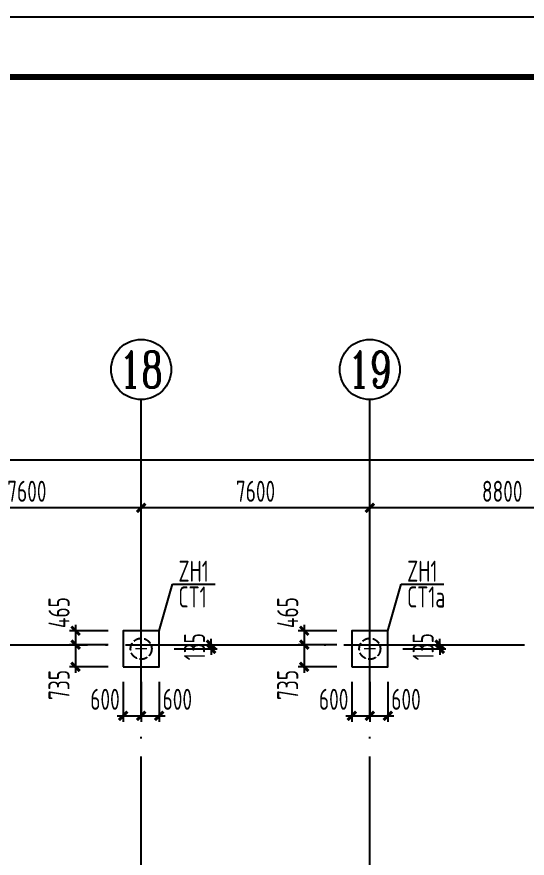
# Model space of a CAD drawing. Extents: x -3102990 to -851544, y -5293060 to -2540151.
# Drawn here: x -2577502 to -2569021, y -2644889 to -2630902 of the extents above; entities that cross this region are included whole.
import ezdxf
from ezdxf.enums import TextEntityAlignment as Align

# ---------------------------------------------------------------- set-up
doc = ezdxf.new("R2010")
doc.units = 0
doc.header["$LTSCALE"] = 1000
doc.header["$PDMODE"] = 1
doc.linetypes.add('DASH', pattern=[0.35, 0.25, -0.1])
doc.linetypes.add('DOTE', pattern=[2.42, 2, -0.2, 0.02, -0.2])
doc.layers.get('0').update_dxf_attribs({"linetype": 'CONTINUOUS'})
doc.layers.get('Defpoints').update_dxf_attribs({"linetype": 'CONTINUOUS'})
for name, color, linetype in [('AXIS', 253, 'DOTE'), ('COLU', 7, 'CONTINUOUS'), ('DIM', 3, 'CONTINUOUS'), ('NUM', 7, 'CONTINUOUS'), ('PUB_TITLE', 4, 'CONTINUOUS'), ('REIN', 1, 'CONTINUOUS'), ('TEXT', 7, 'CONTINUOUS'), ('桩基础', 7, 'CONTINUOUS')]:
    doc.layers.add(name, color=color, linetype=linetype)
doc.layers.add('yichutu', color=7, linetype='CONTINUOUS', true_color=0xffffff, plot=False)
doc.styles.add('TSSD_Axis', font='Complex.shx', dxfattribs={"width": 0.7, "bigfont": 'hztxt.shx'})
doc.styles.add('TSSD_Dimension', font='tssdeng.shx', dxfattribs={"width": 0.7, "bigfont": 'Hztxt.shx'})
doc.styles.add('TSSD_Rein', font='Tssdeng.shx', dxfattribs={"width": 0.75, "bigfont": 'hztxt.shx'})
doc.dimstyles.new('TSSD_200_100', dxfattribs={"dimtxt": 350, "dimasz": 100, "dimexe": 100, "dimexo": 250, "dimgap": 100, "dimtad": 1, "dimdec": 0, "dimlfac": 2, "dimzin": 0, "dimdsep": 46, "dimtxsty": 'TSSD_Dimension', "dimblk": 'ARCHTICK', "dimcen": 0, "dimdle": 100, "dimclrt": 7, "dimadec": 0, "dimazin": 0, "dimtfac": 1, "dimtdec": 0, "dimtix": 1, "dimtmove": 2, "dimatfit": 3, "dimfxl": 1, "dimtolj": 1, "dimtzin": 0, "dimarcsym": 0})

# ---------------------------------------------------------------- blocks, each defined once
blk = doc.blocks.new('ts_axno')
at = {"color": 0, "linetype": 'ByBlock', "lineweight": -2}
blk.add_circle((0, 0), 0.5, dxfattribs=at)
at = {"color": 0, "linetype": 'ByBlock', "lineweight": -2, "style": 'TSSD_Axis', "width": 0.7}
blk.add_attdef('A', text='', height=0.6, dxfattribs=at).set_placement((0, 0), align=Align.MIDDLE_CENTER)
blk = doc.blocks.new('_ArchTick')
at = {"color": 0, "const_width": 0.5}
blk.add_lwpolyline([(-0.71, -0.71), (0.71, 0.71)], dxfattribs=at)
blk = doc.blocks.new('*D1850')
at = {"layer": 'Defpoints', "color": 0, "ltscale": 1.5}
for p in [(-2571636, -2639065), (-2571636, -2640340), (-2567236, -2640340)]:
    blk.add_point(p, dxfattribs=at)
at = {"layer": 'DIM', "color": 0, "lineweight": -2, "ltscale": 1.5}
for p, q in [((-2571636, -2640090), (-2571636, -2638965)), ((-2567236, -2640090), (-2567236, -2638965)), ((-2567136, -2639065), (-2571736, -2639065))]:
    blk.add_line(p, q, dxfattribs=at)
at = {"layer": 'DIM', "color": 0, "lineweight": -2, "ltscale": 1.5, "xscale": 100, "yscale": 100, "zscale": 100, "rotation": 180}
blk.add_blockref('_ArchTick', (-2571636, -2639065), dxfattribs=at)
at = {"layer": 'DIM', "color": 0, "lineweight": -2, "ltscale": 1.5, "xscale": 100, "yscale": 100, "zscale": 100}
blk.add_blockref('_ArchTick', (-2567236, -2639065), dxfattribs=at)
at = {"layer": 'DIM', "color": 7, "ltscale": 1.5, "insert": (-2569436, -2638790), "char_height": 350, "attachment_point": 5, "style": 'TSSD_Dimension'}
blk.add_mtext('\\A1;8800', dxfattribs=at)
blk = doc.blocks.new('*D1851')
at = {"layer": 'Defpoints', "color": 0, "ltscale": 1.5}
for p in [(-2575436, -2639065), (-2575436, -2640340), (-2571636, -2640340)]:
    blk.add_point(p, dxfattribs=at)
at = {"layer": 'DIM', "color": 0, "lineweight": -2, "ltscale": 1.5}
for p, q in [((-2575436, -2640090), (-2575436, -2638965)), ((-2571636, -2640090), (-2571636, -2638965)), ((-2571536, -2639065), (-2575536, -2639065))]:
    blk.add_line(p, q, dxfattribs=at)
at = {"layer": 'DIM', "color": 0, "lineweight": -2, "ltscale": 1.5, "xscale": 100, "yscale": 100, "zscale": 100, "rotation": 180}
blk.add_blockref('_ArchTick', (-2575436, -2639065), dxfattribs=at)
at = {"layer": 'DIM', "color": 0, "lineweight": -2, "ltscale": 1.5, "xscale": 100, "yscale": 100, "zscale": 100}
blk.add_blockref('_ArchTick', (-2571636, -2639065), dxfattribs=at)
at = {"layer": 'DIM', "color": 7, "ltscale": 1.5, "insert": (-2573536, -2638790), "char_height": 350, "attachment_point": 5, "style": 'TSSD_Dimension'}
blk.add_mtext('\\A1;7600', dxfattribs=at)
blk = doc.blocks.new('*D1852')
at = {"layer": 'Defpoints', "color": 0, "ltscale": 1.5}
for p in [(-2579236, -2639065), (-2579236, -2640340), (-2575436, -2640340)]:
    blk.add_point(p, dxfattribs=at)
at = {"layer": 'DIM', "color": 0, "lineweight": -2, "ltscale": 1.5}
for p, q in [((-2579236, -2640090), (-2579236, -2638965)), ((-2575436, -2640090), (-2575436, -2638965)), ((-2575336, -2639065), (-2579336, -2639065))]:
    blk.add_line(p, q, dxfattribs=at)
at = {"layer": 'DIM', "color": 0, "lineweight": -2, "ltscale": 1.5, "xscale": 100, "yscale": 100, "zscale": 100, "rotation": 180}
blk.add_blockref('_ArchTick', (-2579236, -2639065), dxfattribs=at)
at = {"layer": 'DIM', "color": 0, "lineweight": -2, "ltscale": 1.5, "xscale": 100, "yscale": 100, "zscale": 100}
blk.add_blockref('_ArchTick', (-2575436, -2639065), dxfattribs=at)
at = {"layer": 'DIM', "color": 7, "ltscale": 1.5, "insert": (-2577336, -2638790), "char_height": 350, "attachment_point": 5, "style": 'TSSD_Dimension'}
blk.add_mtext('\\A1;7600', dxfattribs=at)
blk = doc.blocks.new('*D1869')
at = {"layer": 'Defpoints', "color": 0, "ltscale": 1.5}
for p in [(-2564036, -2638265), (-2640036, -2640340), (-2564036, -2640340)]:
    blk.add_point(p, dxfattribs=at)
at = {"layer": 'DIM', "color": 0, "lineweight": -2, "ltscale": 1.5}
for p, q in [((-2640136, -2638265), (-2563936, -2638265)), ((-2640036, -2640090), (-2640036, -2638165)), ((-2564036, -2640090), (-2564036, -2638165))]:
    blk.add_line(p, q, dxfattribs=at)
at = {"layer": 'DIM', "color": 0, "lineweight": -2, "ltscale": 1.5, "xscale": 100, "yscale": 100, "zscale": 100, "rotation": 180}
blk.add_blockref('_ArchTick', (-2640036, -2638265), dxfattribs=at)
at = {"layer": 'DIM', "color": 0, "lineweight": -2, "ltscale": 1.5, "xscale": 100, "yscale": 100, "zscale": 100}
blk.add_blockref('_ArchTick', (-2564036, -2638265), dxfattribs=at)
at = {"layer": 'DIM', "color": 7, "ltscale": 1.5, "insert": (-2602036, -2637990), "char_height": 350, "attachment_point": 5, "style": 'TSSD_Dimension'}
blk.add_mtext('\\A1;152000', dxfattribs=at)
blk = doc.blocks.new('A$C4DB71547')
at = {"layer": 'REIN', "color": 4, "const_width": 20}
for points in [[(-75, 10), (117, 10)], [(21, 106), (21, -86)]]:
    blk.add_lwpolyline(points, dxfattribs=at)
blk = doc.blocks.new('*D2075')
at = {"layer": 'Defpoints', "color": 0, "ltscale": 1.5}
for p in [(-2575736, -2641708), (-2575436, -2641708), (-2575436, -2642523)]:
    blk.add_point(p, dxfattribs=at)
at = {"layer": 'DIM', "color": 0, "lineweight": -2, "ltscale": 1.5}
for p, q in [((-2575736, -2641958), (-2575736, -2642623)), ((-2575436, -2641958), (-2575436, -2642623)), ((-2575836, -2642523), (-2575336, -2642523))]:
    blk.add_line(p, q, dxfattribs=at)
at = {"layer": 'DIM', "color": 0, "lineweight": -2, "ltscale": 1.5, "xscale": 100, "yscale": 100, "zscale": 100, "rotation": 180}
blk.add_blockref('_ArchTick', (-2575736, -2642523), dxfattribs=at)
at = {"layer": 'DIM', "color": 0, "lineweight": -2, "ltscale": 1.5, "xscale": 100, "yscale": 100, "zscale": 100}
blk.add_blockref('_ArchTick', (-2575436, -2642523), dxfattribs=at)
at = {"layer": 'DIM', "color": 7, "ltscale": 1.5, "insert": (-2576037, -2642248), "char_height": 350, "attachment_point": 5, "style": 'TSSD_Dimension'}
blk.add_mtext('\\A1;600', dxfattribs=at)
blk = doc.blocks.new('*D2076')
at = {"layer": 'Defpoints', "color": 0, "ltscale": 1.5}
for p in [(-2575436, -2641708), (-2575136, -2641708), (-2575136, -2642523)]:
    blk.add_point(p, dxfattribs=at)
at = {"layer": 'DIM', "color": 0, "lineweight": -2, "ltscale": 1.5}
for p, q in [((-2575436, -2641958), (-2575436, -2642623)), ((-2575136, -2641958), (-2575136, -2642623)), ((-2575536, -2642523), (-2575036, -2642523))]:
    blk.add_line(p, q, dxfattribs=at)
at = {"layer": 'DIM', "color": 0, "lineweight": -2, "ltscale": 1.5, "xscale": 100, "yscale": 100, "zscale": 100, "rotation": 180}
blk.add_blockref('_ArchTick', (-2575436, -2642523), dxfattribs=at)
at = {"layer": 'DIM', "color": 0, "lineweight": -2, "ltscale": 1.5, "xscale": 100, "yscale": 100, "zscale": 100}
blk.add_blockref('_ArchTick', (-2575136, -2642523), dxfattribs=at)
at = {"layer": 'DIM', "color": 7, "ltscale": 1.5, "insert": (-2574835, -2642248), "char_height": 350, "attachment_point": 5, "style": 'TSSD_Dimension'}
blk.add_mtext('\\A1;600', dxfattribs=at)
blk = doc.blocks.new('*D2077')
at = {"layer": 'Defpoints', "color": 0, "ltscale": 1.5}
for p in [(-2575736, -2641108), (-2576526, -2641340), (-2575736, -2641340)]:
    blk.add_point(p, dxfattribs=at)
at = {"layer": 'DIM', "color": 0, "lineweight": -2, "ltscale": 1.5}
for p, q in [((-2576526, -2641008), (-2576526, -2641440)), ((-2575986, -2641108), (-2576626, -2641108)), ((-2575986, -2641340), (-2576626, -2641340))]:
    blk.add_line(p, q, dxfattribs=at)
at = {"layer": 'DIM', "color": 0, "lineweight": -2, "ltscale": 1.5, "xscale": 100, "yscale": 100, "zscale": 100}
for p, rotation in [((-2576526, -2641108), 90), ((-2576526, -2641340), 270)]:
    blk.add_blockref('_ArchTick', p, dxfattribs=dict(at, rotation=rotation))
at = {"layer": 'DIM', "color": 7, "ltscale": 1.5, "insert": (-2576801, -2640807), "char_height": 350, "attachment_point": 5, "rotation": 90, "style": 'TSSD_Dimension'}
blk.add_mtext('\\A1;465', dxfattribs=at)
blk = doc.blocks.new('*D2078')
at = {"layer": 'Defpoints', "color": 0, "ltscale": 1.5}
for p in [(-2575736, -2641340), (-2576526, -2641708), (-2575736, -2641708)]:
    blk.add_point(p, dxfattribs=at)
at = {"layer": 'DIM', "color": 0, "lineweight": -2, "ltscale": 1.5}
for p, q in [((-2575986, -2641340), (-2576626, -2641340)), ((-2576526, -2641240), (-2576526, -2641808)), ((-2575986, -2641708), (-2576626, -2641708))]:
    blk.add_line(p, q, dxfattribs=at)
at = {"layer": 'DIM', "color": 0, "lineweight": -2, "ltscale": 1.5, "xscale": 100, "yscale": 100, "zscale": 100}
for p, rotation in [((-2576526, -2641340), 90), ((-2576526, -2641708), 270)]:
    blk.add_blockref('_ArchTick', p, dxfattribs=dict(at, rotation=rotation))
at = {"layer": 'DIM', "color": 7, "ltscale": 1.5, "insert": (-2576801, -2642009), "char_height": 350, "attachment_point": 5, "rotation": 90, "style": 'TSSD_Dimension'}
blk.add_mtext('\\A1;735', dxfattribs=at)
blk = doc.blocks.new('*D2079')
at = {"layer": 'Defpoints', "color": 0, "ltscale": 1.5}
for p in [(-2575136, -2641340), (-2575136, -2641408), (-2574274, -2641408)]:
    blk.add_point(p, dxfattribs=at)
at = {"layer": 'DIM', "color": 0, "lineweight": -2, "ltscale": 1.5}
for p, q in [((-2574886, -2641340), (-2574174, -2641340)), ((-2574274, -2641340), (-2574274, -2641240)), ((-2574274, -2641340), (-2574274, -2641408)), ((-2574886, -2641408), (-2574174, -2641408)), ((-2574274, -2641408), (-2574274, -2641508))]:
    blk.add_line(p, q, dxfattribs=at)
at = {"layer": 'DIM', "color": 0, "lineweight": -2, "ltscale": 1.5, "xscale": 100, "yscale": 100, "zscale": 100}
for p, rotation in [((-2574274, -2641340), 270), ((-2574274, -2641408), 90)]:
    blk.add_blockref('_ArchTick', p, dxfattribs=dict(at, rotation=rotation))
at = {"layer": 'DIM', "color": 7, "ltscale": 1.5, "insert": (-2574549, -2641374), "char_height": 350, "attachment_point": 5, "rotation": 90, "style": 'TSSD_Dimension'}
blk.add_mtext('\\A1;135', dxfattribs=at)
blk = doc.blocks.new('*D2085')
at = {"layer": 'Defpoints', "color": 0, "ltscale": 1.5}
for p in [(-2571936, -2641708), (-2571636, -2641708), (-2571636, -2642523)]:
    blk.add_point(p, dxfattribs=at)
at = {"layer": 'DIM', "color": 0, "lineweight": -2, "ltscale": 1.5}
for p, q in [((-2571936, -2641958), (-2571936, -2642623)), ((-2571636, -2641958), (-2571636, -2642623)), ((-2572036, -2642523), (-2571536, -2642523))]:
    blk.add_line(p, q, dxfattribs=at)
at = {"layer": 'DIM', "color": 0, "lineweight": -2, "ltscale": 1.5, "xscale": 100, "yscale": 100, "zscale": 100, "rotation": 180}
blk.add_blockref('_ArchTick', (-2571936, -2642523), dxfattribs=at)
at = {"layer": 'DIM', "color": 0, "lineweight": -2, "ltscale": 1.5, "xscale": 100, "yscale": 100, "zscale": 100}
blk.add_blockref('_ArchTick', (-2571636, -2642523), dxfattribs=at)
at = {"layer": 'DIM', "color": 7, "ltscale": 1.5, "insert": (-2572237, -2642248), "char_height": 350, "attachment_point": 5, "style": 'TSSD_Dimension'}
blk.add_mtext('\\A1;600', dxfattribs=at)
blk = doc.blocks.new('*D2086')
at = {"layer": 'Defpoints', "color": 0, "ltscale": 1.5}
for p in [(-2571636, -2641708), (-2571336, -2641708), (-2571336, -2642523)]:
    blk.add_point(p, dxfattribs=at)
at = {"layer": 'DIM', "color": 0, "lineweight": -2, "ltscale": 1.5}
for p, q in [((-2571636, -2641958), (-2571636, -2642623)), ((-2571336, -2641958), (-2571336, -2642623)), ((-2571736, -2642523), (-2571236, -2642523))]:
    blk.add_line(p, q, dxfattribs=at)
at = {"layer": 'DIM', "color": 0, "lineweight": -2, "ltscale": 1.5, "xscale": 100, "yscale": 100, "zscale": 100, "rotation": 180}
blk.add_blockref('_ArchTick', (-2571636, -2642523), dxfattribs=at)
at = {"layer": 'DIM', "color": 0, "lineweight": -2, "ltscale": 1.5, "xscale": 100, "yscale": 100, "zscale": 100}
blk.add_blockref('_ArchTick', (-2571336, -2642523), dxfattribs=at)
at = {"layer": 'DIM', "color": 7, "ltscale": 1.5, "insert": (-2571035, -2642248), "char_height": 350, "attachment_point": 5, "style": 'TSSD_Dimension'}
blk.add_mtext('\\A1;600', dxfattribs=at)
blk = doc.blocks.new('*D2087')
at = {"layer": 'Defpoints', "color": 0, "ltscale": 1.5}
for p in [(-2571936, -2641108), (-2572726, -2641340), (-2571936, -2641340)]:
    blk.add_point(p, dxfattribs=at)
at = {"layer": 'DIM', "color": 0, "lineweight": -2, "ltscale": 1.5}
for p, q in [((-2572726, -2641008), (-2572726, -2641440)), ((-2572186, -2641108), (-2572826, -2641108)), ((-2572186, -2641340), (-2572826, -2641340))]:
    blk.add_line(p, q, dxfattribs=at)
at = {"layer": 'DIM', "color": 0, "lineweight": -2, "ltscale": 1.5, "xscale": 100, "yscale": 100, "zscale": 100}
for p, rotation in [((-2572726, -2641108), 90), ((-2572726, -2641340), 270)]:
    blk.add_blockref('_ArchTick', p, dxfattribs=dict(at, rotation=rotation))
at = {"layer": 'DIM', "color": 7, "ltscale": 1.5, "insert": (-2573001, -2640807), "char_height": 350, "attachment_point": 5, "rotation": 90, "style": 'TSSD_Dimension'}
blk.add_mtext('\\A1;465', dxfattribs=at)
blk = doc.blocks.new('*D2088')
at = {"layer": 'Defpoints', "color": 0, "ltscale": 1.5}
for p in [(-2571936, -2641340), (-2572726, -2641708), (-2571936, -2641708)]:
    blk.add_point(p, dxfattribs=at)
at = {"layer": 'DIM', "color": 0, "lineweight": -2, "ltscale": 1.5}
for p, q in [((-2572186, -2641340), (-2572826, -2641340)), ((-2572726, -2641240), (-2572726, -2641808)), ((-2572186, -2641708), (-2572826, -2641708))]:
    blk.add_line(p, q, dxfattribs=at)
at = {"layer": 'DIM', "color": 0, "lineweight": -2, "ltscale": 1.5, "xscale": 100, "yscale": 100, "zscale": 100}
for p, rotation in [((-2572726, -2641340), 90), ((-2572726, -2641708), 270)]:
    blk.add_blockref('_ArchTick', p, dxfattribs=dict(at, rotation=rotation))
at = {"layer": 'DIM', "color": 7, "ltscale": 1.5, "insert": (-2573001, -2642009), "char_height": 350, "attachment_point": 5, "rotation": 90, "style": 'TSSD_Dimension'}
blk.add_mtext('\\A1;735', dxfattribs=at)
blk = doc.blocks.new('*D2089')
at = {"layer": 'Defpoints', "color": 0, "ltscale": 1.5}
for p in [(-2571336, -2641340), (-2571336, -2641408), (-2570474, -2641408)]:
    blk.add_point(p, dxfattribs=at)
at = {"layer": 'DIM', "color": 0, "lineweight": -2, "ltscale": 1.5}
for p, q in [((-2571086, -2641340), (-2570374, -2641340)), ((-2570474, -2641340), (-2570474, -2641240)), ((-2570474, -2641340), (-2570474, -2641408)), ((-2571086, -2641408), (-2570374, -2641408)), ((-2570474, -2641408), (-2570474, -2641508))]:
    blk.add_line(p, q, dxfattribs=at)
at = {"layer": 'DIM', "color": 0, "lineweight": -2, "ltscale": 1.5, "xscale": 100, "yscale": 100, "zscale": 100}
for p, rotation in [((-2570474, -2641340), 270), ((-2570474, -2641408), 90)]:
    blk.add_blockref('_ArchTick', p, dxfattribs=dict(at, rotation=rotation))
at = {"layer": 'DIM', "color": 7, "ltscale": 1.5, "insert": (-2570749, -2641374), "char_height": 350, "attachment_point": 5, "rotation": 90, "style": 'TSSD_Dimension'}
blk.add_mtext('\\A1;135', dxfattribs=at)
blk = doc.blocks.new('A$C16496DF1')
at = {"layer": 'PUB_TITLE'}
blk.add_lwpolyline([(0, 0), (0, 42000), (104100, 42000), (104100, 0)], close=True, dxfattribs=at)
at = {"layer": 'PUB_TITLE', "const_width": 100}
blk.add_lwpolyline([(103100, 1000), (103100, 41000), (713, 41000), (713, 1000), (103100, 1000)], dxfattribs=at)
blk = doc.blocks.new('yct-1041-420-104100-42000-100-2006.0')
at = {"layer": 'yichutu', "color": 7, "true_color": 0xffffff}
blk.add_lwpolyline([(0, 0), (0, 42000), (104100, 42000), (104100, 0)], close=True, dxfattribs=at)

msp = doc.modelspace()

# ---------------------------------------------------------------- linework, layer by layer
at = {"layer": 'AXIS', "ltscale": 1.5}
for p, q in [((-2575436.23, -2657090.5), (-2575436.23, -2640340.5)), ((-2571636.23, -2657090.5), (-2571636.23, -2640340.5)), ((-2641036.23, -2641340.5), (-2563036.23, -2641340.5))]:
    msp.add_line(p, q, dxfattribs=at)
at = {"layer": 'COLU'}
for points in [[(-2575736.23, -2641708), (-2575136.23, -2641708), (-2575136.23, -2641108), (-2575736.23, -2641108)], [(-2571936.23, -2641708), (-2571336.23, -2641708), (-2571336.23, -2641108), (-2571936.23, -2641108)]]:
    msp.add_lwpolyline(points, close=True, dxfattribs=at)
at = {"layer": 'NUM', "ltscale": 1.5}
for p, q in [((-2575436.23, -2640340.5), (-2575436.23, -2637265.5)), ((-2571636.23, -2640340.5), (-2571636.23, -2637265.5))]:
    msp.add_line(p, q, dxfattribs=at)
at = {"layer": 'NUM'}
for p, q in [((-2575136.23, -2641108), (-2574914.78, -2640331.73)), ((-2574914.78, -2640331.73), (-2574205.32, -2640331.73)), ((-2571336.23, -2641108), (-2571114.78, -2640331.73)), ((-2571114.78, -2640331.73), (-2570405.32, -2640331.73))]:
    msp.add_line(p, q, dxfattribs=at)
at = {"layer": '桩基础', "linetype": 'DASH', "ltscale": 0.5}
for centre in [(-2575436.23, -2641408), (-2571636.23, -2641408)]:
    msp.add_circle(centre, 175, dxfattribs=at)

# ---------------------------------------------------------------- block references
at = {"ltscale": 1.5}
msp.add_blockref('A$C16496DF1', (-2652237.82, -2672902.4), dxfattribs=at)
at = {"layer": 'COLU', "ltscale": 1.5, "xscale": -1, "rotation": 180}
for p in [(-2575457.14, -2641397.65), (-2571657.14, -2641397.65)]:
    msp.add_blockref('A$C4DB71547', p, dxfattribs=at)
at = {"layer": 'NUM'}
ref = msp.add_blockref('ts_axno', (-2575436.23, -2636765.5), dxfattribs=dict(at, xscale=1000, yscale=1000, zscale=1000))
ref.add_attrib('18', '18', dxfattribs={"height": 600, "style": 'TSSD_Axis', "width": 0.7}).set_placement((-2575436.23, -2636765.5), align=Align.MIDDLE_CENTER)
ref = msp.add_blockref('ts_axno', (-2571636.23, -2636765.5), dxfattribs=dict(at, xscale=1000, yscale=1000, zscale=1000))
ref.add_attrib('19', '19', dxfattribs={"height": 600, "style": 'TSSD_Axis', "width": 0.7}).set_placement((-2571636.23, -2636765.5), align=Align.MIDDLE_CENTER)
at = {"layer": 'yichutu'}
msp.add_blockref('yct-1041-420-104100-42000-100-2006.0', (-2652237.82, -2672902.4), dxfattribs=at)

# ---------------------------------------------------------------- texts
at = {"layer": 'TEXT', "lineweight": 5, "style": 'TSSD_Rein', "width": 0.7}
for s, p in [('ZH1', (-2574816.19, -2640293.38)), ('ZH1', (-2571016.19, -2640293.38)), ('CT1', (-2574816.55, -2640721.92))]:
    msp.add_text(s, height=350, dxfattribs=at).set_placement(p)
at = {"layer": 'TEXT', "color": 6, "lineweight": 5, "style": 'TSSD_Rein', "width": 0.7}
msp.add_text('CT1a', height=350, dxfattribs=at).set_placement((-2571016.55, -2640721.92))

# ---------------------------------------------------------------- dimensions: what is measured, and where the dimension line sits
at = {"layer": 'DIM', "ltscale": 1.5}
for base, p1, p2, picture, middle in [((-2564036.23, -2638265.5), (-2640036.23, -2640340.5), (-2564036.23, -2640340.5), '*D1869', (-2602036.23, -2637990.5)), ((-2579236.23, -2639065.5), (-2575436.23, -2640340.5), (-2579236.23, -2640340.5), '*D1852', (-2577336.23, -2638790.5)), ((-2575436.23, -2639065.5), (-2571636.23, -2640340.5), (-2575436.23, -2640340.5), '*D1851', (-2573536.23, -2638790.5)), ((-2571636.23, -2639065.5), (-2567236.23, -2640340.5), (-2571636.23, -2640340.5), '*D1850', (-2569436.23, -2638790.5))]:
    dim = msp.add_linear_dim(base=base, p1=p1, p2=p2, dimstyle='TSSD_200_100', dxfattribs=at)
    dim.commit()
    dim.dimension.update_dxf_attribs({"geometry": picture, "text_midpoint": middle})
for base, p1, p2, picture, middle in [((-2576525.62, -2641340.5), (-2575736.23, -2641108), (-2575736.23, -2641340.5), '*D2077', (-2576800.62, -2640806.91)), ((-2572725.62, -2641340.5), (-2571936.23, -2641108), (-2571936.23, -2641340.5), '*D2087', (-2573000.62, -2640806.91)), ((-2576525.62, -2641708), (-2575736.23, -2641340.5), (-2575736.23, -2641708), '*D2078', (-2576800.62, -2642009.09)), ((-2572725.62, -2641708), (-2571936.23, -2641340.5), (-2571936.23, -2641708), '*D2088', (-2573000.62, -2642009.09))]:
    dim = msp.add_linear_dim(base=base, p1=p1, p2=p2, angle=90, dimstyle='TSSD_200_100', dxfattribs=at)
    dim.commit()
    dim.dimension.update_dxf_attribs({"geometry": picture, "text_midpoint": middle, "dimtype": 160})
for base, p1, p2, picture, middle in [((-2574274, -2641408), (-2575136.23, -2641340.5), (-2575136.23, -2641408), '*D2079', (-2574549, -2641374.25)), ((-2570474, -2641408), (-2571336.23, -2641340.5), (-2571336.23, -2641408), '*D2089', (-2570749, -2641374.25))]:
    dim = msp.add_linear_dim(base=base, p1=p1, p2=p2, angle=90, dimstyle='TSSD_200_100', dxfattribs=at)
    dim.commit()
    dim.dimension.update_dxf_attribs({"geometry": picture, "text_midpoint": middle})
for base, p1, p2, picture, middle in [((-2575436.23, -2642522.97), (-2575736.23, -2641708), (-2575436.23, -2641708), '*D2075', (-2576037.32, -2642247.97)), ((-2575136.23, -2642522.97), (-2575436.23, -2641708), (-2575136.23, -2641708), '*D2076', (-2574835.14, -2642247.97)), ((-2571636.23, -2642522.97), (-2571936.23, -2641708), (-2571636.23, -2641708), '*D2085', (-2572237.32, -2642247.97)), ((-2571336.23, -2642522.97), (-2571636.23, -2641708), (-2571336.23, -2641708), '*D2086', (-2571035.14, -2642247.97))]:
    dim = msp.add_linear_dim(base=base, p1=p1, p2=p2, dimstyle='TSSD_200_100', dxfattribs=at)
    dim.commit()
    dim.dimension.update_dxf_attribs({"geometry": picture, "text_midpoint": middle, "dimtype": 160})

doc.saveas('drawing.dxf')
